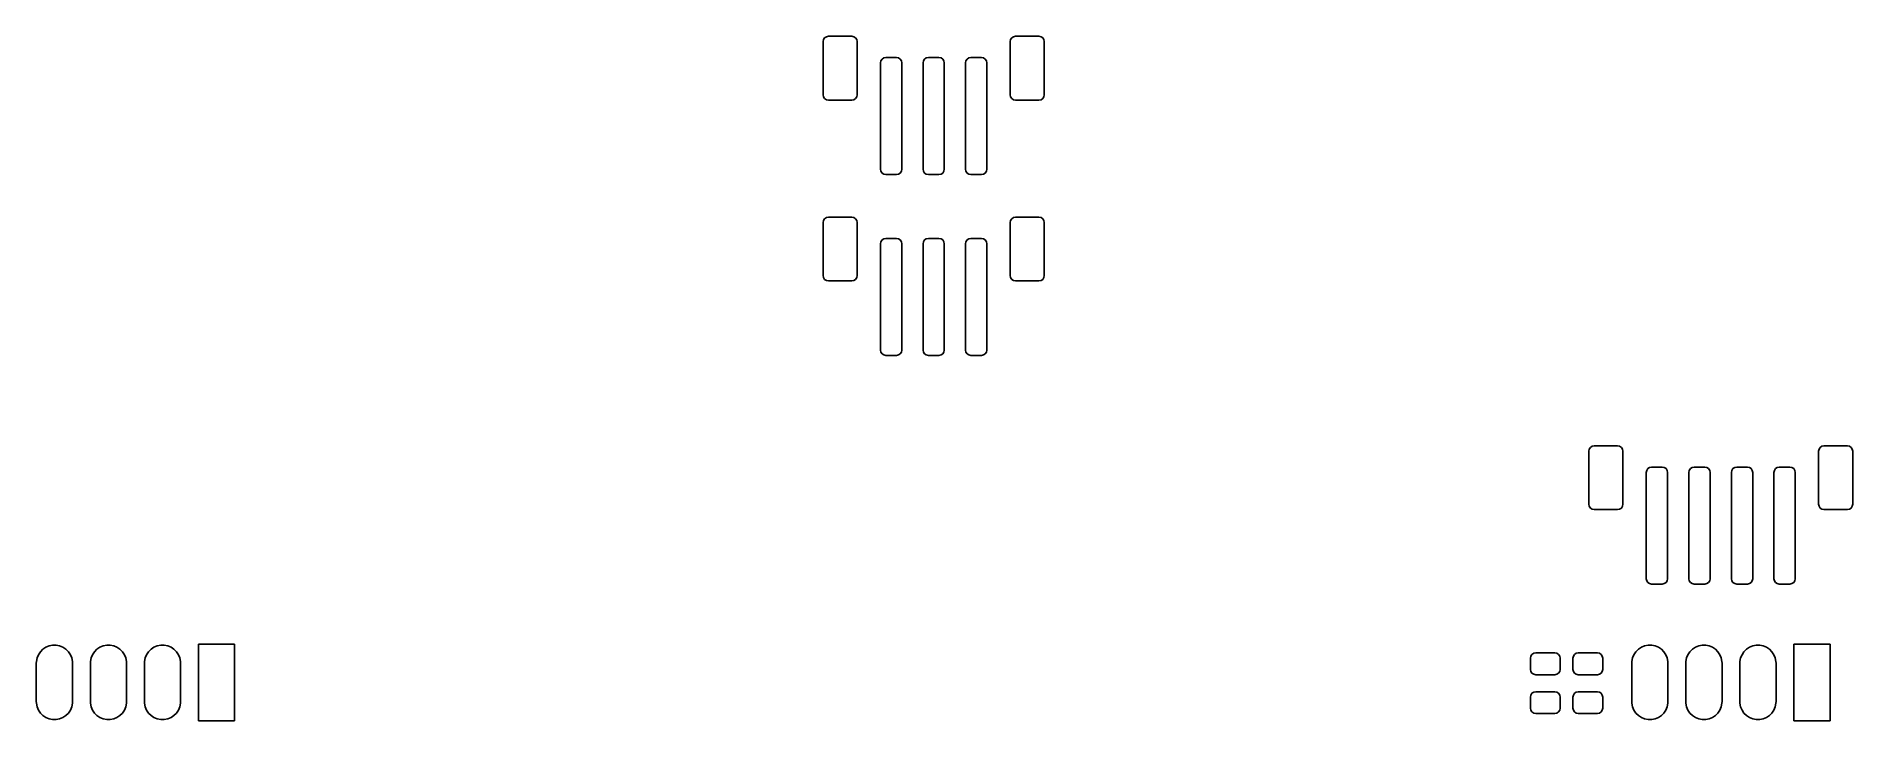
# Model space of a CAD drawing. Header units: millimetres. Extents: x 64.8 to 150.2, y -77.7 to -45.5.
import ezdxf

# ---------------------------------------------------------------- set-up
doc = ezdxf.new("R2010")
doc.units = ezdxf.units.MM
doc.layers.add('BLACK', color=250, linetype='CONTINUOUS')

msp = doc.modelspace()

# ---------------------------------------------------------------- linework, layer by layer
at = {"layer": 'BLACK', "linetype": 'CONTINUOUS'}
for p, q in [((101.8, -45.75), (101.81903, -45.654329)), ((101.8, -48.25), (101.8, -45.75)), ((101.81903, -45.654329), (101.873223, -45.573223)), ((101.873223, -45.573223), (101.954329, -45.51903)), ((101.954329, -45.51903), (102.05, -45.5)), ((102.05, -45.5), (103.15, -45.5)), ((103.15, -45.5), (103.245671, -45.51903)), ((103.245671, -45.51903), (103.326777, -45.573223)), ((103.326777, -45.573223), (103.38097, -45.654329)), ((103.38097, -45.654329), (103.4, -45.75)), ((103.4, -45.75), (103.4, -48.25)), ((110.6, -45.75), (110.61903, -45.654329)), ((110.6, -48.25), (110.6, -45.75)), ((110.61903, -45.654329), (110.673223, -45.573223)), ((110.673223, -45.573223), (110.754329, -45.51903)), ((110.754329, -45.51903), (110.85, -45.5)), ((110.85, -45.5), (111.95, -45.5)), ((111.95, -45.5), (112.045671, -45.51903)), ((112.045671, -45.51903), (112.126777, -45.573223)), ((112.126777, -45.573223), (112.18097, -45.654329)), ((112.18097, -45.654329), (112.2, -45.75)), ((112.2, -45.75), (112.2, -48.25)), ((104.5, -46.75), (104.51903, -46.654329)), ((104.5, -51.75), (104.5, -46.75)), ((104.51903, -46.654329), (104.573223, -46.573223)), ((104.573223, -46.573223), (104.654329, -46.51903)), ((104.654329, -46.51903), (104.75, -46.5)), ((104.75, -46.5), (105.25, -46.5)), ((105.25, -46.5), (105.345671, -46.51903)), ((105.345671, -46.51903), (105.426777, -46.573223)), ((105.426777, -46.573223), (105.48097, -46.654329)), ((105.48097, -46.654329), (105.5, -46.75)), ((105.5, -46.75), (105.5, -51.75)), ((106.5, -46.75), (106.51903, -46.654329)), ((106.5, -51.75), (106.5, -46.75)), ((106.51903, -46.654329), (106.573223, -46.573223)), ((106.573223, -46.573223), (106.654329, -46.51903)), ((106.654329, -46.51903), (106.75, -46.5)), ((106.75, -46.5), (107.25, -46.5)), ((107.25, -46.5), (107.345671, -46.51903)), ((107.345671, -46.51903), (107.426777, -46.573223)), ((107.426777, -46.573223), (107.48097, -46.654329)), ((107.48097, -46.654329), (107.5, -46.75)), ((107.5, -46.75), (107.5, -51.75)), ((108.5, -46.75), (108.51903, -46.654329)), ((108.5, -51.75), (108.5, -46.75)), ((108.51903, -46.654329), (108.573223, -46.573223)), ((108.573223, -46.573223), (108.654329, -46.51903)), ((108.654329, -46.51903), (108.75, -46.5)), ((108.75, -46.5), (109.25, -46.5)), ((109.25, -46.5), (109.345671, -46.51903)), ((109.345671, -46.51903), (109.426777, -46.573223)), ((109.426777, -46.573223), (109.48097, -46.654329)), ((109.48097, -46.654329), (109.5, -46.75)), ((109.5, -46.75), (109.5, -51.75)), ((101.81903, -48.345671), (101.8, -48.25)), ((101.873223, -48.426777), (101.81903, -48.345671)), ((101.954329, -48.48097), (101.873223, -48.426777)), ((102.05, -48.5), (101.954329, -48.48097)), ((103.15, -48.5), (102.05, -48.5)), ((103.245671, -48.48097), (103.15, -48.5)), ((103.326777, -48.426777), (103.245671, -48.48097)), ((103.38097, -48.345671), (103.326777, -48.426777)), ((103.4, -48.25), (103.38097, -48.345671)), ((110.61903, -48.345671), (110.6, -48.25)), ((110.673223, -48.426777), (110.61903, -48.345671)), ((110.754329, -48.48097), (110.673223, -48.426777)), ((110.85, -48.5), (110.754329, -48.48097)), ((111.95, -48.5), (110.85, -48.5)), ((112.045671, -48.48097), (111.95, -48.5)), ((112.126777, -48.426777), (112.045671, -48.48097)), ((112.18097, -48.345671), (112.126777, -48.426777)), ((112.2, -48.25), (112.18097, -48.345671)), ((104.51903, -51.845671), (104.5, -51.75)), ((104.573223, -51.926777), (104.51903, -51.845671)), ((104.654329, -51.98097), (104.573223, -51.926777)), ((104.75, -52), (104.654329, -51.98097)), ((105.25, -52), (104.75, -52)), ((105.345671, -51.98097), (105.25, -52)), ((105.426777, -51.926777), (105.345671, -51.98097)), ((105.48097, -51.845671), (105.426777, -51.926777)), ((105.5, -51.75), (105.48097, -51.845671)), ((106.51903, -51.845671), (106.5, -51.75)), ((106.573223, -51.926777), (106.51903, -51.845671)), ((106.654329, -51.98097), (106.573223, -51.926777)), ((106.75, -52), (106.654329, -51.98097)), ((107.25, -52), (106.75, -52)), ((107.345671, -51.98097), (107.25, -52)), ((107.426777, -51.926777), (107.345671, -51.98097)), ((107.48097, -51.845671), (107.426777, -51.926777)), ((107.5, -51.75), (107.48097, -51.845671)), ((108.51903, -51.845671), (108.5, -51.75)), ((108.573223, -51.926777), (108.51903, -51.845671)), ((108.654329, -51.98097), (108.573223, -51.926777)), ((108.75, -52), (108.654329, -51.98097)), ((109.25, -52), (108.75, -52)), ((109.345671, -51.98097), (109.25, -52)), ((109.426777, -51.926777), (109.345671, -51.98097)), ((109.48097, -51.845671), (109.426777, -51.926777)), ((109.5, -51.75), (109.48097, -51.845671)), ((101.8, -54.25), (101.81903, -54.154329)), ((101.8, -56.75), (101.8, -54.25)), ((101.81903, -54.154329), (101.873223, -54.073223)), ((101.873223, -54.073223), (101.954329, -54.01903)), ((101.954329, -54.01903), (102.05, -54)), ((102.05, -54), (103.15, -54)), ((103.15, -54), (103.245671, -54.01903)), ((103.245671, -54.01903), (103.326777, -54.073223)), ((103.326777, -54.073223), (103.38097, -54.154329)), ((103.38097, -54.154329), (103.4, -54.25)), ((103.4, -54.25), (103.4, -56.75)), ((110.6, -54.25), (110.61903, -54.154329)), ((110.6, -56.75), (110.6, -54.25)), ((110.61903, -54.154329), (110.673223, -54.073223)), ((110.673223, -54.073223), (110.754329, -54.01903)), ((110.754329, -54.01903), (110.85, -54)), ((110.85, -54), (111.95, -54)), ((111.95, -54), (112.045671, -54.01903)), ((112.045671, -54.01903), (112.126777, -54.073223)), ((112.126777, -54.073223), (112.18097, -54.154329)), ((112.18097, -54.154329), (112.2, -54.25)), ((112.2, -54.25), (112.2, -56.75)), ((104.5, -55.25), (104.51903, -55.154329)), ((104.5, -60.25), (104.5, -55.25)), ((104.51903, -55.154329), (104.573223, -55.073223)), ((104.573223, -55.073223), (104.654329, -55.01903)), ((104.654329, -55.01903), (104.75, -55)), ((104.75, -55), (105.25, -55)), ((105.25, -55), (105.345671, -55.01903)), ((105.345671, -55.01903), (105.426777, -55.073223)), ((105.426777, -55.073223), (105.48097, -55.154329)), ((105.48097, -55.154329), (105.5, -55.25)), ((105.5, -55.25), (105.5, -60.25)), ((106.5, -55.25), (106.51903, -55.154329)), ((106.5, -60.25), (106.5, -55.25)), ((106.51903, -55.154329), (106.573223, -55.073223)), ((106.573223, -55.073223), (106.654329, -55.01903)), ((106.654329, -55.01903), (106.75, -55)), ((106.75, -55), (107.25, -55)), ((107.25, -55), (107.345671, -55.01903)), ((107.345671, -55.01903), (107.426777, -55.073223)), ((107.426777, -55.073223), (107.48097, -55.154329)), ((107.48097, -55.154329), (107.5, -55.25)), ((107.5, -55.25), (107.5, -60.25)), ((108.5, -55.25), (108.51903, -55.154329)), ((108.5, -60.25), (108.5, -55.25)), ((108.51903, -55.154329), (108.573223, -55.073223)), ((108.573223, -55.073223), (108.654329, -55.01903)), ((108.654329, -55.01903), (108.75, -55)), ((108.75, -55), (109.25, -55)), ((109.25, -55), (109.345671, -55.01903)), ((109.345671, -55.01903), (109.426777, -55.073223)), ((109.426777, -55.073223), (109.48097, -55.154329)), ((109.48097, -55.154329), (109.5, -55.25)), ((109.5, -55.25), (109.5, -60.25)), ((101.81903, -56.845671), (101.8, -56.75)), ((101.873223, -56.926777), (101.81903, -56.845671)), ((101.954329, -56.98097), (101.873223, -56.926777)), ((102.05, -57), (101.954329, -56.98097)), ((103.15, -57), (102.05, -57)), ((103.245671, -56.98097), (103.15, -57)), ((103.326777, -56.926777), (103.245671, -56.98097)), ((103.38097, -56.845671), (103.326777, -56.926777)), ((103.4, -56.75), (103.38097, -56.845671)), ((110.61903, -56.845671), (110.6, -56.75)), ((110.673223, -56.926777), (110.61903, -56.845671)), ((110.754329, -56.98097), (110.673223, -56.926777)), ((110.85, -57), (110.754329, -56.98097)), ((111.95, -57), (110.85, -57)), ((112.045671, -56.98097), (111.95, -57)), ((112.126777, -56.926777), (112.045671, -56.98097)), ((112.18097, -56.845671), (112.126777, -56.926777)), ((112.2, -56.75), (112.18097, -56.845671)), ((104.51903, -60.345671), (104.5, -60.25)), ((104.573223, -60.426777), (104.51903, -60.345671)), ((104.654329, -60.48097), (104.573223, -60.426777)), ((104.75, -60.5), (104.654329, -60.48097)), ((105.25, -60.5), (104.75, -60.5)), ((105.345671, -60.48097), (105.25, -60.5)), ((105.426777, -60.426777), (105.345671, -60.48097)), ((105.48097, -60.345671), (105.426777, -60.426777)), ((105.5, -60.25), (105.48097, -60.345671)), ((106.51903, -60.345671), (106.5, -60.25)), ((106.573223, -60.426777), (106.51903, -60.345671)), ((106.654329, -60.48097), (106.573223, -60.426777)), ((106.75, -60.5), (106.654329, -60.48097)), ((107.25, -60.5), (106.75, -60.5)), ((107.345671, -60.48097), (107.25, -60.5)), ((107.426777, -60.426777), (107.345671, -60.48097)), ((107.48097, -60.345671), (107.426777, -60.426777)), ((107.5, -60.25), (107.48097, -60.345671)), ((108.51903, -60.345671), (108.5, -60.25)), ((108.573223, -60.426777), (108.51903, -60.345671)), ((108.654329, -60.48097), (108.573223, -60.426777)), ((108.75, -60.5), (108.654329, -60.48097)), ((109.25, -60.5), (108.75, -60.5)), ((109.345671, -60.48097), (109.25, -60.5)), ((109.426777, -60.426777), (109.345671, -60.48097)), ((109.48097, -60.345671), (109.426777, -60.426777)), ((109.5, -60.25), (109.48097, -60.345671)), ((137.81903, -64.904329), (137.873223, -64.823223)), ((137.873223, -64.823223), (137.954329, -64.76903)), ((137.954329, -64.76903), (138.05, -64.75)), ((138.05, -64.75), (139.15, -64.75)), ((139.15, -64.75), (139.245671, -64.76903)), ((139.245671, -64.76903), (139.326777, -64.823223)), ((139.326777, -64.823223), (139.38097, -64.904329)), ((148.61903, -64.904329), (148.673223, -64.823223)), ((148.673223, -64.823223), (148.754329, -64.76903)), ((148.754329, -64.76903), (148.85, -64.75)), ((148.85, -64.75), (149.95, -64.75)), ((149.95, -64.75), (150.045671, -64.76903)), ((150.045671, -64.76903), (150.126777, -64.823223)), ((150.126777, -64.823223), (150.18097, -64.904329)), ((137.8, -65), (137.81903, -64.904329)), ((137.8, -67.5), (137.8, -65)), ((139.38097, -64.904329), (139.4, -65)), ((139.4, -65), (139.4, -67.5)), ((148.6, -65), (148.61903, -64.904329)), ((148.6, -67.5), (148.6, -65)), ((150.18097, -64.904329), (150.2, -65)), ((150.2, -65), (150.2, -67.5)), ((140.5, -66), (140.51903, -65.904329)), ((140.5, -71), (140.5, -66)), ((140.51903, -65.904329), (140.573223, -65.823223)), ((140.573223, -65.823223), (140.654329, -65.76903)), ((140.654329, -65.76903), (140.75, -65.75)), ((140.75, -65.75), (141.25, -65.75)), ((141.25, -65.75), (141.345671, -65.76903)), ((141.345671, -65.76903), (141.426777, -65.823223)), ((141.426777, -65.823223), (141.48097, -65.904329)), ((141.48097, -65.904329), (141.5, -66)), ((141.5, -66), (141.5, -71)), ((142.5, -66), (142.51903, -65.904329)), ((142.5, -71), (142.5, -66)), ((142.51903, -65.904329), (142.573223, -65.823223)), ((142.573223, -65.823223), (142.654329, -65.76903)), ((142.654329, -65.76903), (142.75, -65.75)), ((142.75, -65.75), (143.25, -65.75)), ((143.25, -65.75), (143.345671, -65.76903)), ((143.345671, -65.76903), (143.426777, -65.823223)), ((143.426777, -65.823223), (143.48097, -65.904329)), ((143.48097, -65.904329), (143.5, -66)), ((143.5, -66), (143.5, -71)), ((144.5, -66), (144.51903, -65.904329)), ((144.5, -71), (144.5, -66)), ((144.51903, -65.904329), (144.573223, -65.823223)), ((144.573223, -65.823223), (144.654329, -65.76903)), ((144.654329, -65.76903), (144.75, -65.75)), ((144.75, -65.75), (145.25, -65.75)), ((145.25, -65.75), (145.345671, -65.76903)), ((145.345671, -65.76903), (145.426777, -65.823223)), ((145.426777, -65.823223), (145.48097, -65.904329)), ((145.48097, -65.904329), (145.5, -66)), ((145.5, -66), (145.5, -71)), ((146.5, -66), (146.51903, -65.904329)), ((146.5, -71), (146.5, -66)), ((146.51903, -65.904329), (146.573223, -65.823223)), ((146.573223, -65.823223), (146.654329, -65.76903)), ((146.654329, -65.76903), (146.75, -65.75)), ((146.75, -65.75), (147.25, -65.75)), ((147.25, -65.75), (147.345671, -65.76903)), ((147.345671, -65.76903), (147.426777, -65.823223)), ((147.426777, -65.823223), (147.48097, -65.904329)), ((147.48097, -65.904329), (147.5, -66)), ((147.5, -66), (147.5, -71)), ((137.81903, -67.595671), (137.8, -67.5)), ((137.873223, -67.676777), (137.81903, -67.595671)), ((137.954329, -67.73097), (137.873223, -67.676777)), ((138.05, -67.75), (137.954329, -67.73097)), ((139.15, -67.75), (138.05, -67.75)), ((139.245671, -67.73097), (139.15, -67.75)), ((139.326777, -67.676777), (139.245671, -67.73097)), ((139.38097, -67.595671), (139.326777, -67.676777)), ((139.4, -67.5), (139.38097, -67.595671)), ((148.61903, -67.595671), (148.6, -67.5)), ((148.673223, -67.676777), (148.61903, -67.595671)), ((148.754329, -67.73097), (148.673223, -67.676777)), ((148.85, -67.75), (148.754329, -67.73097)), ((149.95, -67.75), (148.85, -67.75)), ((150.045671, -67.73097), (149.95, -67.75)), ((150.126777, -67.676777), (150.045671, -67.73097)), ((150.18097, -67.595671), (150.126777, -67.676777)), ((150.2, -67.5), (150.18097, -67.595671)), ((140.51903, -71.095671), (140.5, -71)), ((140.573223, -71.176777), (140.51903, -71.095671)), ((140.654329, -71.23097), (140.573223, -71.176777)), ((140.75, -71.25), (140.654329, -71.23097)), ((141.25, -71.25), (140.75, -71.25)), ((141.345671, -71.23097), (141.25, -71.25)), ((141.426777, -71.176777), (141.345671, -71.23097)), ((141.48097, -71.095671), (141.426777, -71.176777)), ((141.5, -71), (141.48097, -71.095671)), ((142.51903, -71.095671), (142.5, -71)), ((142.573223, -71.176777), (142.51903, -71.095671)), ((142.654329, -71.23097), (142.573223, -71.176777)), ((142.75, -71.25), (142.654329, -71.23097)), ((143.25, -71.25), (142.75, -71.25)), ((143.345671, -71.23097), (143.25, -71.25)), ((143.426777, -71.176777), (143.345671, -71.23097)), ((143.48097, -71.095671), (143.426777, -71.176777)), ((143.5, -71), (143.48097, -71.095671)), ((144.51903, -71.095671), (144.5, -71)), ((144.573223, -71.176777), (144.51903, -71.095671)), ((144.654329, -71.23097), (144.573223, -71.176777)), ((144.75, -71.25), (144.654329, -71.23097)), ((145.25, -71.25), (144.75, -71.25)), ((145.345671, -71.23097), (145.25, -71.25)), ((145.426777, -71.176777), (145.345671, -71.23097)), ((145.48097, -71.095671), (145.426777, -71.176777)), ((145.5, -71), (145.48097, -71.095671)), ((146.51903, -71.095671), (146.5, -71)), ((146.573223, -71.176777), (146.51903, -71.095671)), ((146.654329, -71.23097), (146.573223, -71.176777)), ((146.75, -71.25), (146.654329, -71.23097)), ((147.25, -71.25), (146.75, -71.25)), ((147.345671, -71.23097), (147.25, -71.25)), ((147.426777, -71.176777), (147.345671, -71.23097)), ((147.48097, -71.095671), (147.426777, -71.176777)), ((147.5, -71), (147.48097, -71.095671)), ((65.128766, -74.315741), (65.267313, -74.223167)), ((65.267313, -74.223167), (65.421258, -74.159401)), ((65.421258, -74.159401), (65.584685, -74.126893)), ((65.584685, -74.126893), (65.751315, -74.126893)), ((65.751315, -74.126893), (65.914742, -74.159401)), ((65.914742, -74.159401), (66.068687, -74.223167)), ((66.068687, -74.223167), (66.207234, -74.315741)), ((67.668766, -74.315741), (67.807313, -74.223167)), ((67.807313, -74.223167), (67.961258, -74.159401)), ((67.961258, -74.159401), (68.124685, -74.126893)), ((68.124685, -74.126893), (68.291315, -74.126893)), ((68.291315, -74.126893), (68.454742, -74.159401)), ((68.454742, -74.159401), (68.608687, -74.223167)), ((68.608687, -74.223167), (68.747234, -74.315741)), ((70.208766, -74.315741), (70.347313, -74.223167)), ((70.347313, -74.223167), (70.501258, -74.159401)), ((70.501258, -74.159401), (70.664685, -74.126893)), ((70.664685, -74.126893), (70.831315, -74.126893)), ((70.831315, -74.126893), (70.994742, -74.159401)), ((70.994742, -74.159401), (71.148687, -74.223167)), ((71.148687, -74.223167), (71.287234, -74.315741)), ((72.438, -77.6728), (72.438, -74.0728)), ((72.438, -74.0728), (74.138, -74.0728)), ((74.138, -74.0728), (74.138, -77.6728)), ((140.128766, -74.315741), (140.267313, -74.223167)), ((140.267313, -74.223167), (140.421258, -74.159401)), ((140.421258, -74.159401), (140.584685, -74.126893)), ((140.584685, -74.126893), (140.751315, -74.126893)), ((140.751315, -74.126893), (140.914742, -74.159401)), ((140.914742, -74.159401), (141.068687, -74.223167)), ((141.068687, -74.223167), (141.207234, -74.315741)), ((142.668766, -74.315741), (142.807313, -74.223167)), ((142.807313, -74.223167), (142.961258, -74.159401)), ((142.961258, -74.159401), (143.124685, -74.126893)), ((143.124685, -74.126893), (143.291315, -74.126893)), ((143.291315, -74.126893), (143.454742, -74.159401)), ((143.454742, -74.159401), (143.608687, -74.223167)), ((143.608687, -74.223167), (143.747234, -74.315741)), ((145.208766, -74.315741), (145.347313, -74.223167)), ((145.347313, -74.223167), (145.501258, -74.159401)), ((145.501258, -74.159401), (145.664685, -74.126893)), ((145.664685, -74.126893), (145.831315, -74.126893)), ((145.831315, -74.126893), (145.994742, -74.159401)), ((145.994742, -74.159401), (146.148687, -74.223167)), ((146.148687, -74.223167), (146.287234, -74.315741)), ((147.438, -77.6728), (147.438, -74.0728)), ((147.438, -74.0728), (149.138, -74.0728)), ((149.138, -74.0728), (149.138, -77.6728)), ((64.818, -74.9728), (64.822093, -74.889485)), ((64.818, -76.7728), (64.818, -74.9728)), ((64.822093, -74.889485), (64.854601, -74.726058)), ((64.854601, -74.726058), (64.918367, -74.572113)), ((64.918367, -74.572113), (65.010941, -74.433566)), ((65.010941, -74.433566), (65.128766, -74.315741)), ((66.207234, -74.315741), (66.325059, -74.433566)), ((66.325059, -74.433566), (66.417633, -74.572113)), ((66.417633, -74.572113), (66.481399, -74.726058)), ((66.481399, -74.726058), (66.513907, -74.889485)), ((66.513907, -74.889485), (66.518, -74.9728)), ((66.518, -74.9728), (66.518, -76.7728)), ((67.358, -74.9728), (67.362093, -74.889485)), ((67.358, -76.7728), (67.358, -74.9728)), ((67.362093, -74.889485), (67.394601, -74.726058)), ((67.394601, -74.726058), (67.458367, -74.572113)), ((67.458367, -74.572113), (67.550941, -74.433566)), ((67.550941, -74.433566), (67.668766, -74.315741)), ((68.747234, -74.315741), (68.865059, -74.433566)), ((68.865059, -74.433566), (68.957633, -74.572113)), ((68.957633, -74.572113), (69.021399, -74.726058)), ((69.021399, -74.726058), (69.053907, -74.889485)), ((69.053907, -74.889485), (69.058, -74.9728)), ((69.058, -74.9728), (69.058, -76.7728)), ((69.898, -74.9728), (69.902093, -74.889485)), ((69.898, -76.7728), (69.898, -74.9728)), ((69.902093, -74.889485), (69.934601, -74.726058)), ((69.934601, -74.726058), (69.998367, -74.572113)), ((69.998367, -74.572113), (70.090941, -74.433566)), ((70.090941, -74.433566), (70.208766, -74.315741)), ((71.287234, -74.315741), (71.405059, -74.433566)), ((71.405059, -74.433566), (71.497633, -74.572113)), ((71.497633, -74.572113), (71.561399, -74.726058)), ((71.561399, -74.726058), (71.593907, -74.889485)), ((71.593907, -74.889485), (71.598, -74.9728)), ((71.598, -74.9728), (71.598, -76.7728)), ((135.05, -74.7375), (135.06903, -74.641829)), ((135.05, -75.2625), (135.05, -74.7375)), ((135.06903, -74.641829), (135.123223, -74.560723)), ((135.123223, -74.560723), (135.204329, -74.50653)), ((135.204329, -74.50653), (135.3, -74.4875)), ((135.3, -74.4875), (136.2, -74.4875)), ((136.2, -74.4875), (136.295671, -74.50653)), ((136.295671, -74.50653), (136.376777, -74.560723)), ((136.376777, -74.560723), (136.43097, -74.641829)), ((136.43097, -74.641829), (136.45, -74.7375)), ((136.45, -74.7375), (136.45, -75.2625)), ((137.05, -74.7375), (137.06903, -74.641829)), ((137.05, -75.2625), (137.05, -74.7375)), ((137.06903, -74.641829), (137.123223, -74.560723)), ((137.123223, -74.560723), (137.204329, -74.50653)), ((137.204329, -74.50653), (137.3, -74.4875)), ((137.3, -74.4875), (138.2, -74.4875)), ((138.2, -74.4875), (138.295671, -74.50653)), ((138.295671, -74.50653), (138.376777, -74.560723)), ((138.376777, -74.560723), (138.43097, -74.641829)), ((138.43097, -74.641829), (138.45, -74.7375)), ((138.45, -74.7375), (138.45, -75.2625)), ((139.818, -74.9728), (139.822093, -74.889485)), ((139.818, -76.7728), (139.818, -74.9728)), ((139.822093, -74.889485), (139.854601, -74.726058)), ((139.854601, -74.726058), (139.918367, -74.572113)), ((139.918367, -74.572113), (140.010941, -74.433566)), ((140.010941, -74.433566), (140.128766, -74.315741)), ((141.207234, -74.315741), (141.325059, -74.433566)), ((141.325059, -74.433566), (141.417633, -74.572113)), ((141.417633, -74.572113), (141.481399, -74.726058)), ((141.481399, -74.726058), (141.513907, -74.889485)), ((141.513907, -74.889485), (141.518, -74.9728)), ((141.518, -74.9728), (141.518, -76.7728)), ((142.358, -74.9728), (142.362093, -74.889485)), ((142.358, -76.7728), (142.358, -74.9728)), ((142.362093, -74.889485), (142.394601, -74.726058)), ((142.394601, -74.726058), (142.458367, -74.572113)), ((142.458367, -74.572113), (142.550941, -74.433566)), ((142.550941, -74.433566), (142.668766, -74.315741)), ((143.747234, -74.315741), (143.865059, -74.433566)), ((143.865059, -74.433566), (143.957633, -74.572113)), ((143.957633, -74.572113), (144.021399, -74.726058)), ((144.021399, -74.726058), (144.053907, -74.889485)), ((144.053907, -74.889485), (144.058, -74.9728)), ((144.058, -74.9728), (144.058, -76.7728)), ((144.898, -74.9728), (144.902093, -74.889485)), ((144.898, -76.7728), (144.898, -74.9728)), ((144.902093, -74.889485), (144.934601, -74.726058)), ((144.934601, -74.726058), (144.998367, -74.572113)), ((144.998367, -74.572113), (145.090941, -74.433566)), ((145.090941, -74.433566), (145.208766, -74.315741)), ((146.287234, -74.315741), (146.405059, -74.433566)), ((146.405059, -74.433566), (146.497633, -74.572113)), ((146.497633, -74.572113), (146.561399, -74.726058)), ((146.561399, -74.726058), (146.593907, -74.889485)), ((146.593907, -74.889485), (146.598, -74.9728)), ((146.598, -74.9728), (146.598, -76.7728)), ((135.06903, -75.358171), (135.05, -75.2625)), ((135.123223, -75.439277), (135.06903, -75.358171)), ((135.204329, -75.49347), (135.123223, -75.439277)), ((135.3, -75.5125), (135.204329, -75.49347)), ((136.2, -75.5125), (135.3, -75.5125)), ((136.295671, -75.49347), (136.2, -75.5125)), ((136.376777, -75.439277), (136.295671, -75.49347)), ((136.43097, -75.358171), (136.376777, -75.439277)), ((136.45, -75.2625), (136.43097, -75.358171)), ((137.06903, -75.358171), (137.05, -75.2625)), ((137.123223, -75.439277), (137.06903, -75.358171)), ((137.204329, -75.49347), (137.123223, -75.439277)), ((137.3, -75.5125), (137.204329, -75.49347)), ((138.2, -75.5125), (137.3, -75.5125)), ((138.295671, -75.49347), (138.2, -75.5125)), ((138.376777, -75.439277), (138.295671, -75.49347)), ((138.43097, -75.358171), (138.376777, -75.439277)), ((138.45, -75.2625), (138.43097, -75.358171)), ((64.822093, -76.856115), (64.818, -76.7728)), ((66.518, -76.7728), (66.513907, -76.856115)), ((67.362093, -76.856115), (67.358, -76.7728)), ((69.058, -76.7728), (69.053907, -76.856115)), ((69.902093, -76.856115), (69.898, -76.7728)), ((71.598, -76.7728), (71.593907, -76.856115)), ((135.05, -76.5625), (135.06903, -76.466829)), ((135.05, -77.0875), (135.05, -76.5625)), ((135.06903, -76.466829), (135.123223, -76.385723)), ((135.123223, -76.385723), (135.204329, -76.33153)), ((135.204329, -76.33153), (135.3, -76.3125)), ((135.3, -76.3125), (136.2, -76.3125)), ((136.2, -76.3125), (136.295671, -76.33153)), ((136.295671, -76.33153), (136.376777, -76.385723)), ((136.376777, -76.385723), (136.43097, -76.466829)), ((136.43097, -76.466829), (136.45, -76.5625)), ((136.45, -76.5625), (136.45, -77.0875)), ((137.05, -76.5625), (137.06903, -76.466829)), ((137.05, -77.0875), (137.05, -76.5625)), ((137.06903, -76.466829), (137.123223, -76.385723)), ((137.123223, -76.385723), (137.204329, -76.33153)), ((137.204329, -76.33153), (137.3, -76.3125)), ((137.3, -76.3125), (138.2, -76.3125)), ((138.2, -76.3125), (138.295671, -76.33153)), ((138.295671, -76.33153), (138.376777, -76.385723)), ((138.376777, -76.385723), (138.43097, -76.466829)), ((138.43097, -76.466829), (138.45, -76.5625)), ((138.45, -76.5625), (138.45, -77.0875)), ((139.822093, -76.856115), (139.818, -76.7728)), ((141.518, -76.7728), (141.513907, -76.856115)), ((142.362093, -76.856115), (142.358, -76.7728)), ((144.058, -76.7728), (144.053907, -76.856115)), ((144.902093, -76.856115), (144.898, -76.7728)), ((146.598, -76.7728), (146.593907, -76.856115)), ((64.854601, -77.019542), (64.822093, -76.856115)), ((64.918367, -77.173487), (64.854601, -77.019542)), ((65.010941, -77.312034), (64.918367, -77.173487)), ((65.128766, -77.429859), (65.010941, -77.312034)), ((65.267313, -77.522433), (65.128766, -77.429859)), ((65.421258, -77.586199), (65.267313, -77.522433)), ((65.584685, -77.618707), (65.421258, -77.586199)), ((65.751315, -77.618707), (65.584685, -77.618707)), ((65.914742, -77.586199), (65.751315, -77.618707)), ((66.068687, -77.522433), (65.914742, -77.586199)), ((66.207234, -77.429859), (66.068687, -77.522433)), ((66.325059, -77.312034), (66.207234, -77.429859)), ((66.417633, -77.173487), (66.325059, -77.312034)), ((66.481399, -77.019542), (66.417633, -77.173487)), ((66.513907, -76.856115), (66.481399, -77.019542)), ((67.394601, -77.019542), (67.362093, -76.856115)), ((67.458367, -77.173487), (67.394601, -77.019542)), ((67.550941, -77.312034), (67.458367, -77.173487)), ((67.668766, -77.429859), (67.550941, -77.312034)), ((67.807313, -77.522433), (67.668766, -77.429859)), ((67.961258, -77.586199), (67.807313, -77.522433)), ((68.124685, -77.618707), (67.961258, -77.586199)), ((68.291315, -77.618707), (68.124685, -77.618707)), ((68.454742, -77.586199), (68.291315, -77.618707)), ((68.608687, -77.522433), (68.454742, -77.586199)), ((68.747234, -77.429859), (68.608687, -77.522433)), ((68.865059, -77.312034), (68.747234, -77.429859)), ((68.957633, -77.173487), (68.865059, -77.312034)), ((69.021399, -77.019542), (68.957633, -77.173487)), ((69.053907, -76.856115), (69.021399, -77.019542)), ((69.934601, -77.019542), (69.902093, -76.856115)), ((69.998367, -77.173487), (69.934601, -77.019542)), ((70.090941, -77.312034), (69.998367, -77.173487)), ((70.208766, -77.429859), (70.090941, -77.312034)), ((70.347313, -77.522433), (70.208766, -77.429859)), ((70.501258, -77.586199), (70.347313, -77.522433)), ((70.664685, -77.618707), (70.501258, -77.586199)), ((70.831315, -77.618707), (70.664685, -77.618707)), ((70.994742, -77.586199), (70.831315, -77.618707)), ((71.148687, -77.522433), (70.994742, -77.586199)), ((71.287234, -77.429859), (71.148687, -77.522433)), ((71.405059, -77.312034), (71.287234, -77.429859)), ((71.497633, -77.173487), (71.405059, -77.312034)), ((71.561399, -77.019542), (71.497633, -77.173487)), ((71.593907, -76.856115), (71.561399, -77.019542)), ((74.138, -77.6728), (72.438, -77.6728)), ((135.06903, -77.183171), (135.05, -77.0875)), ((135.123223, -77.264277), (135.06903, -77.183171)), ((135.204329, -77.31847), (135.123223, -77.264277)), ((135.3, -77.3375), (135.204329, -77.31847)), ((136.2, -77.3375), (135.3, -77.3375)), ((136.295671, -77.31847), (136.2, -77.3375)), ((136.376777, -77.264277), (136.295671, -77.31847)), ((136.43097, -77.183171), (136.376777, -77.264277)), ((136.45, -77.0875), (136.43097, -77.183171)), ((137.06903, -77.183171), (137.05, -77.0875)), ((137.123223, -77.264277), (137.06903, -77.183171)), ((137.204329, -77.31847), (137.123223, -77.264277)), ((137.3, -77.3375), (137.204329, -77.31847)), ((138.2, -77.3375), (137.3, -77.3375)), ((138.295671, -77.31847), (138.2, -77.3375)), ((138.376777, -77.264277), (138.295671, -77.31847)), ((138.43097, -77.183171), (138.376777, -77.264277)), ((138.45, -77.0875), (138.43097, -77.183171)), ((139.854601, -77.019542), (139.822093, -76.856115)), ((139.918367, -77.173487), (139.854601, -77.019542)), ((140.010941, -77.312034), (139.918367, -77.173487)), ((140.128766, -77.429859), (140.010941, -77.312034)), ((140.267313, -77.522433), (140.128766, -77.429859)), ((140.421258, -77.586199), (140.267313, -77.522433)), ((140.584685, -77.618707), (140.421258, -77.586199)), ((140.751315, -77.618707), (140.584685, -77.618707)), ((140.914742, -77.586199), (140.751315, -77.618707)), ((141.068687, -77.522433), (140.914742, -77.586199)), ((141.207234, -77.429859), (141.068687, -77.522433)), ((141.325059, -77.312034), (141.207234, -77.429859)), ((141.417633, -77.173487), (141.325059, -77.312034)), ((141.481399, -77.019542), (141.417633, -77.173487)), ((141.513907, -76.856115), (141.481399, -77.019542)), ((142.394601, -77.019542), (142.362093, -76.856115)), ((142.458367, -77.173487), (142.394601, -77.019542)), ((142.550941, -77.312034), (142.458367, -77.173487)), ((142.668766, -77.429859), (142.550941, -77.312034)), ((142.807313, -77.522433), (142.668766, -77.429859)), ((142.961258, -77.586199), (142.807313, -77.522433)), ((143.124685, -77.618707), (142.961258, -77.586199)), ((143.291315, -77.618707), (143.124685, -77.618707)), ((143.454742, -77.586199), (143.291315, -77.618707)), ((143.608687, -77.522433), (143.454742, -77.586199)), ((143.747234, -77.429859), (143.608687, -77.522433)), ((143.865059, -77.312034), (143.747234, -77.429859)), ((143.957633, -77.173487), (143.865059, -77.312034)), ((144.021399, -77.019542), (143.957633, -77.173487)), ((144.053907, -76.856115), (144.021399, -77.019542)), ((144.934601, -77.019542), (144.902093, -76.856115)), ((144.998367, -77.173487), (144.934601, -77.019542)), ((145.090941, -77.312034), (144.998367, -77.173487)), ((145.208766, -77.429859), (145.090941, -77.312034)), ((145.347313, -77.522433), (145.208766, -77.429859)), ((145.501258, -77.586199), (145.347313, -77.522433)), ((145.664685, -77.618707), (145.501258, -77.586199)), ((145.831315, -77.618707), (145.664685, -77.618707)), ((145.994742, -77.586199), (145.831315, -77.618707)), ((146.148687, -77.522433), (145.994742, -77.586199)), ((146.287234, -77.429859), (146.148687, -77.522433)), ((146.405059, -77.312034), (146.287234, -77.429859)), ((146.497633, -77.173487), (146.405059, -77.312034)), ((146.561399, -77.019542), (146.497633, -77.173487)), ((146.593907, -76.856115), (146.561399, -77.019542)), ((149.138, -77.6728), (147.438, -77.6728))]:
    msp.add_line(p, q, dxfattribs=at)

doc.saveas('drawing.dxf')
